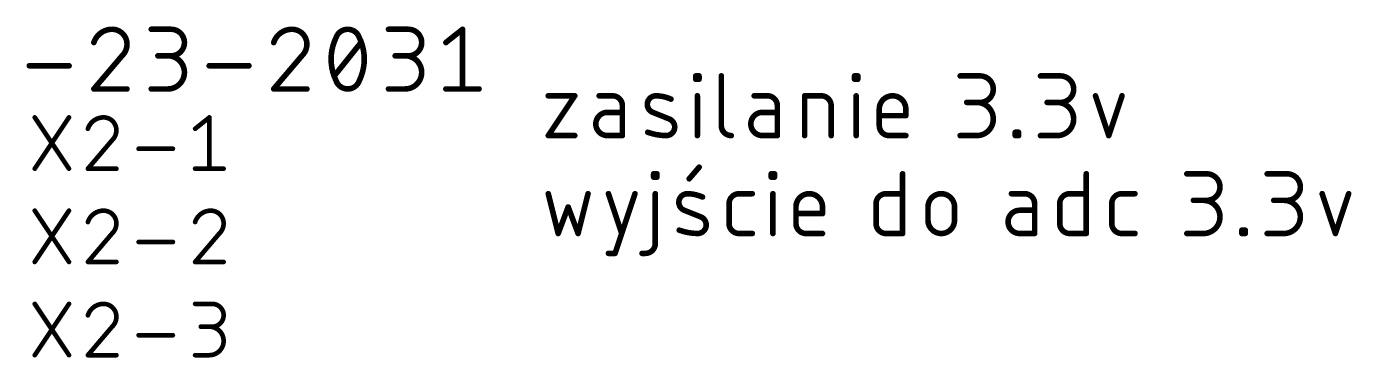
# Model space of a CAD drawing. Extents: x 5 to 171, y -44 to 47.
# Drawn here: x 134.46 to 170.54, y 0.51 to 9.53 of the extents above; entities that cross this region are included whole.
import ezdxf

# ---------------------------------------------------------------- set-up
doc = ezdxf.new("R2010")
doc.units = 0
for name, color, linetype in [('95', 251, 'CONTINUOUS'), ('96', 251, 'CONTINUOUS'), ('97', 251, 'CONTINUOUS')]:
    doc.layers.add(name, color=color, linetype=linetype)

msp = doc.modelspace()

# ---------------------------------------------------------------- linework, layer by layer
at = {"layer": '95', "const_width": 0.127}
for points in [[(134.6835, 5.6515), (135.6148, 7.0485)], [(134.6835, 7.0485), (135.6148, 5.6515)], [(139.0502, 6.7381), (139.4382, 7.0485)], [(139.4382, 7.0485), (139.4382, 5.6515)], [(136.7897, 6.4276), (136.13, 5.6515)], [(137.5125, 6.1948), (138.4438, 6.1948)], [(136.13, 5.6515), (136.9061, 5.6515)], [(139.0502, 5.6515), (139.8263, 5.6515)], [(134.6835, 3.1115), (135.6148, 4.5085)], [(134.6835, 4.5085), (135.6148, 3.1115)], [(136.7897, 3.8876), (136.13, 3.1115)], [(137.5125, 3.6548), (138.4438, 3.6548)], [(139.7099, 3.8876), (139.0502, 3.1115)], [(136.13, 3.1115), (136.9061, 3.1115)], [(139.0502, 3.1115), (139.8263, 3.1115)], [(134.6835, 0.5715), (135.6148, 1.9685)], [(134.6835, 1.9685), (135.6148, 0.5715)], [(139.0502, 1.9685), (139.5159, 1.9685)], [(136.7897, 1.3476), (136.13, 0.5715)], [(137.5125, 1.1148), (138.4438, 1.1148)], [(139.5159, 1.3476), (139.2054, 1.3476)], [(136.13, 0.5715), (136.9061, 0.5715)], [(139.0502, 0.5715), (139.4382, 0.5715)]]:
    msp.add_lwpolyline(points, dxfattribs=at)
at = {"layer": '95'}
for points, const_width in [([(134.7099, 7.0661, 1), (134.6571, 7.0309)], 0.0635), ([(135.6412, 7.0309, 1), (135.5884, 7.0661)], 0.0635), ([(136.5568, 7.0485, 0.3252), (136.13, 6.7381)], 0.127), ([(136.5568, 7.0803, 1), (136.5568, 7.0168)], 0.0635), ([(136.9061, 6.6993, 0.4142), (136.5568, 7.0485)], 0.127), ([(136.5568, 7.0168, 1), (136.5568, 7.0802)], 0.0635), ([(139.47, 7.0485, 1), (139.4065, 7.0485)], 0.0635), ([(139.4581, 7.0237, 1), (139.4184, 7.0733)], 0.0635), ([(136.0998, 6.7478, 1), (136.1602, 6.7283)], 0.0635), ([(136.7897, 6.4276, 0.2053), (136.9061, 6.6993)], 0.127), ([(136.9378, 6.6992, 1), (136.8743, 6.6993)], 0.0635), ([(136.8743, 6.6993, 1), (136.9378, 6.6993)], 0.0635), ([(139.0304, 6.7628, 1), (139.07, 6.7133)], 0.0635), ([(136.7678, 6.4506, 1), (136.8116, 6.4046)], 0.0635), ([(136.8138, 6.407, 1), (136.7655, 6.4482)], 0.0635), ([(137.5125, 6.2265, 1), (137.5125, 6.163)], 0.0635), ([(138.4438, 6.163, 1), (138.4438, 6.2265)], 0.0635), ([(134.6571, 5.6691, 1), (134.7099, 5.6339)], 0.0635), ([(135.5884, 5.6339, 1), (135.6412, 5.6691)], 0.0635), ([(136.13, 5.6833, 1), (136.13, 5.6198)], 0.0635), ([(136.1058, 5.6721, 1), (136.1542, 5.6309)], 0.0635), ([(136.9061, 5.6198, 1), (136.9061, 5.6833)], 0.0635), ([(139.0502, 5.6833, 1), (139.0502, 5.6198)], 0.0635), ([(139.4065, 5.6515, 1), (139.47, 5.6515)], 0.0635), ([(139.8263, 5.6198, 1), (139.8263, 5.6833)], 0.0635), ([(134.7099, 4.5261, 1), (134.6571, 4.4909)], 0.0635), ([(135.6412, 4.4909, 1), (135.5884, 4.5261)], 0.0635), ([(136.5568, 4.5085, 0.3252), (136.13, 4.1981)], 0.127), ([(136.9061, 4.1593, 0.4142), (136.5568, 4.5085)], 0.127), ([(136.5568, 4.5403, 1), (136.5568, 4.4768)], 0.0635), ([(136.5568, 4.4768, 1), (136.5568, 4.5402)], 0.0635), ([(139.477, 4.5085, 0.3252), (139.0502, 4.1981)], 0.127), ([(139.8263, 4.1593, 0.4142), (139.477, 4.5085)], 0.127), ([(139.477, 4.5403, 1), (139.477, 4.4768)], 0.0635), ([(139.477, 4.4768, 1), (139.477, 4.5402)], 0.0635), ([(136.0998, 4.2078, 1), (136.1602, 4.1883)], 0.0635), ([(136.7897, 3.8876, 0.2053), (136.9061, 4.1593)], 0.127), ([(136.9378, 4.1592, 1), (136.8743, 4.1593)], 0.0635), ([(136.8743, 4.1593, 1), (136.9378, 4.1593)], 0.0635), ([(139.02, 4.2078, 1), (139.0804, 4.1883)], 0.0635), ([(139.7099, 3.8876, 0.2053), (139.8263, 4.1593)], 0.127), ([(139.858, 4.1592, 1), (139.7945, 4.1593)], 0.0635), ([(139.7945, 4.1593, 1), (139.858, 4.1593)], 0.0635), ([(136.7678, 3.9106, 1), (136.8116, 3.8646)], 0.0635), ([(136.8138, 3.867, 1), (136.7655, 3.9082)], 0.0635), ([(137.5125, 3.6865, 1), (137.5125, 3.623)], 0.0635), ([(138.4438, 3.623, 1), (138.4438, 3.6865)], 0.0635), ([(139.688, 3.9106, 1), (139.7318, 3.8646)], 0.0635), ([(139.7341, 3.867, 1), (139.6857, 3.9082)], 0.0635), ([(134.6571, 3.1291, 1), (134.7099, 3.0939)], 0.0635), ([(135.5884, 3.0939, 1), (135.6412, 3.1291)], 0.0635), ([(136.13, 3.1433, 1), (136.13, 3.0797)], 0.0635), ([(136.1058, 3.1321, 1), (136.1542, 3.0909)], 0.0635), ([(136.9061, 3.0797, 1), (136.9061, 3.1433)], 0.0635), ([(139.0502, 3.1433, 1), (139.0502, 3.0797)], 0.0635), ([(139.026, 3.1321, 1), (139.0744, 3.0909)], 0.0635), ([(139.8263, 3.0797, 1), (139.8263, 3.1433)], 0.0635), ([(134.7099, 1.9861, 1), (134.6571, 1.9509)], 0.0635), ([(135.6412, 1.9509, 1), (135.5884, 1.9861)], 0.0635), ([(136.5568, 1.9685, 0.3252), (136.13, 1.6581)], 0.127), ([(136.5568, 2.0003, 1), (136.5568, 1.9368)], 0.0635), ([(136.9061, 1.6193, 0.4142), (136.5568, 1.9685)], 0.127), ([(136.5568, 1.9368, 1), (136.5568, 2.0002)], 0.0635), ([(139.0502, 2.0003, 1), (139.0502, 1.9368)], 0.0635), ([(139.5159, 2.0003, 1), (139.5159, 1.9368)], 0.0635), ([(139.5159, 1.3476, 1), (139.5159, 1.9685)], 0.127), ([(139.5159, 1.9368, 1), (139.5159, 2.0003)], 0.0635), ([(136.0998, 1.6678, 1), (136.1602, 1.6483)], 0.0635), ([(136.7897, 1.3476, 0.2053), (136.9061, 1.6193)], 0.127), ([(136.9378, 1.6192, 1), (136.8743, 1.6193)], 0.0635), ([(136.8743, 1.6193, 1), (136.9378, 1.6193)], 0.0635), ([(136.7678, 1.3706, 1), (136.8116, 1.3246)], 0.0635), ([(136.8138, 1.327, 1), (136.7655, 1.3682)], 0.0635), ([(137.5125, 1.1465, 1), (137.5125, 1.083)], 0.0635), ([(138.4438, 1.083, 1), (138.4438, 1.1465)], 0.0635), ([(139.2054, 1.3794, 1), (139.2054, 1.3159)], 0.0635), ([(139.4382, 0.5715, 1), (139.4382, 1.3476)], 0.127), ([(139.4382, 1.3794, 1), (139.4382, 1.3159)], 0.0635), ([(139.5159, 1.3794, 1), (139.5159, 1.3159)], 0.0635), ([(139.5159, 1.3159, 1), (139.5159, 1.3794)], 0.0635), ([(134.6571, 0.5891, 1), (134.7099, 0.5539)], 0.0635), ([(135.5884, 0.5539, 1), (135.6412, 0.5891)], 0.0635), ([(136.13, 0.6033, 1), (136.13, 0.5397)], 0.0635), ([(136.1058, 0.5921, 1), (136.1542, 0.5509)], 0.0635), ([(136.9061, 0.5397, 1), (136.9061, 0.6033)], 0.0635), ([(139.0502, 0.6033, 1), (139.0502, 0.5397)], 0.0635), ([(139.4382, 0.6033, 1), (139.4382, 0.5397)], 0.0635), ([(139.4382, 0.5397, 1), (139.4382, 0.6033)], 0.0635)]:
    msp.add_lwpolyline(points, format="xyb", dxfattribs=dict(at, const_width=const_width))
at = {"layer": '96'}
for points, const_width in [([(136.7887, 9.4488, 0.3252), (136.292, 9.0876)], 0.1524), ([(137.1951, 9.0424, 0.4142), (136.7887, 9.4488)], 0.1524), ([(136.7887, 9.4869, 1), (136.7887, 9.4107)], 0.0762), ([(136.7887, 9.4107, 1), (136.7887, 9.4869)], 0.0762), ([(137.8551, 9.4869, 1), (137.8551, 9.4107)], 0.0762), ([(138.397, 8.7263, 1), (138.397, 9.4488)], 0.1524), ([(138.397, 9.4869, 1), (138.397, 9.4107)], 0.0762), ([(138.397, 9.4107, 1), (138.397, 9.4869)], 0.0762), ([(141.6865, 9.4488, 0.3252), (141.1898, 9.0876)], 0.1524), ([(142.0929, 9.0424, 0.4142), (141.6865, 9.4488)], 0.1524), ([(141.6865, 9.4869, 1), (141.6865, 9.4107)], 0.0762), ([(141.6865, 9.4107, 1), (141.6865, 9.4869)], 0.0762), ([(143.2044, 9.4488, 0.3205), (142.8884, 9.223)], 0.1524), ([(143.5205, 9.223, 0.3205), (143.2044, 9.4488)], 0.1524), ([(143.2044, 9.4869, 1), (143.2044, 9.4107)], 0.0762), ([(143.2044, 9.4107, 1), (143.2044, 9.4869)], 0.0762), ([(144.316, 9.4869, 1), (144.316, 9.4107)], 0.0762), ([(144.8579, 8.7263, 1), (144.8579, 9.4488)], 0.1524), ([(144.8579, 9.4869, 1), (144.8579, 9.4107)], 0.0762), ([(144.8579, 9.4107, 1), (144.8579, 9.4869)], 0.0762), ([(146.3688, 9.4488, 1), (146.2926, 9.4488)], 0.0762), ([(146.3545, 9.419, 1), (146.3069, 9.4786)], 0.0762), ([(136.2557, 9.0993, 1), (136.3282, 9.0758)], 0.0762), ([(137.0596, 8.7263, 0.2053), (137.1951, 9.0424)], 0.1524), ([(137.2332, 9.0424, 1), (137.157, 9.0424)], 0.0762), ([(137.157, 9.0424, 1), (137.2332, 9.0424)], 0.0762), ([(141.1535, 9.0993, 1), (141.226, 9.0758)], 0.0762), ([(141.9574, 8.7263, 0.2053), (142.0929, 9.0424)], 0.1524), ([(142.131, 9.0424, 1), (142.0548, 9.0424)], 0.0762), ([(142.0548, 9.0424, 1), (142.131, 9.0424)], 0.0762), ([(142.8884, 9.223, 0.1139), (142.7529, 8.636)], 0.1524), ([(142.8523, 9.2354, 1), (142.9244, 9.2107)], 0.0762), ([(142.9226, 9.2063, 1), (142.8541, 9.2397)], 0.0762), ([(143.656, 8.636, 0.1139), (143.5205, 9.223)], 0.1524), ([(143.5548, 9.2397, 1), (143.4863, 9.2063)], 0.0762), ([(143.4845, 9.2107, 1), (143.5566, 9.2354)], 0.0762), ([(143.5954, 9.0638, 1), (143.5359, 9.1114)], 0.0762), ([(145.8553, 9.1173, 1), (145.9029, 9.0578)], 0.0762), ([(137.0333, 8.7539, 1), (137.0859, 8.6987)], 0.0762), ([(137.0887, 8.7016, 1), (137.0306, 8.751)], 0.0762), ([(138.0357, 8.7644, 1), (138.0357, 8.6882)], 0.0762), ([(138.3067, 7.8232, 1), (138.3067, 8.7263)], 0.1524), ([(138.3067, 8.7644, 1), (138.3067, 8.6882)], 0.0762), ([(138.397, 8.7644, 1), (138.397, 8.6882)], 0.0762), ([(138.397, 8.6882, 1), (138.397, 8.7644)], 0.0762), ([(141.9311, 8.7539, 1), (141.9837, 8.6987)], 0.0762), ([(141.9864, 8.7016, 1), (141.9284, 8.751)], 0.0762), ([(142.7529, 8.636, 0.1139), (142.8884, 8.049)], 0.1524), ([(142.791, 8.636, 1), (142.7148, 8.636)], 0.0762), ([(142.7148, 8.636, 1), (142.791, 8.636)], 0.0762), ([(143.5205, 8.049, 0.1139), (143.656, 8.636)], 0.1524), ([(143.6941, 8.636, 1), (143.6179, 8.636)], 0.0762), ([(143.6179, 8.636, 1), (143.6941, 8.636)], 0.0762), ([(144.4966, 8.7644, 1), (144.4966, 8.6882)], 0.0762), ([(144.7676, 7.8232, 1), (144.7676, 8.7263)], 0.1524), ([(144.7676, 8.7644, 1), (144.7676, 8.6882)], 0.0762), ([(144.8579, 8.7644, 1), (144.8579, 8.6882)], 0.0762), ([(144.8579, 8.6882, 1), (144.8579, 8.7644)], 0.0762), ([(134.5343, 8.4935, 1), (134.5343, 8.4173)], 0.0762), ([(135.6181, 8.4173, 1), (135.6181, 8.4935)], 0.0762), ([(139.4321, 8.4935, 1), (139.4321, 8.4173)], 0.0762), ([(140.5159, 8.4173, 1), (140.5159, 8.4935)], 0.0762), ([(142.8134, 8.2082, 1), (142.8729, 8.1606)], 0.0762), ([(142.9244, 8.0613, 1), (142.8523, 8.0366)], 0.0762), ([(142.8884, 8.049, 0.3205), (143.2044, 7.8232)], 0.1524), ([(142.8541, 8.0323, 1), (142.9226, 8.0657)], 0.0762), ([(143.2044, 7.8232, 0.3205), (143.5205, 8.049)], 0.1524), ([(143.4863, 8.0657, 1), (143.5548, 8.0323)], 0.0762), ([(143.5566, 8.0366, 1), (143.4845, 8.0613)], 0.0762), ([(136.292, 7.8613, 1), (136.292, 7.7851)], 0.0762), ([(136.263, 7.8479, 1), (136.321, 7.7985)], 0.0762), ([(137.1951, 7.7851, 1), (137.1951, 7.8613)], 0.0762), ([(137.8551, 7.8613, 1), (137.8551, 7.7851)], 0.0762), ([(138.3067, 7.8613, 1), (138.3067, 7.7851)], 0.0762), ([(138.3067, 7.7851, 1), (138.3067, 7.8613)], 0.0762), ([(141.1607, 7.8479, 1), (141.2188, 7.7985)], 0.0762), ([(141.1898, 7.8613, 1), (141.1898, 7.7851)], 0.0762), ([(142.0929, 7.7851, 1), (142.0929, 7.8613)], 0.0762), ([(143.2044, 7.8613, 1), (143.2044, 7.7851)], 0.0762), ([(143.2044, 7.7851, 1), (143.2044, 7.8613)], 0.0762), ([(144.316, 7.8613, 1), (144.316, 7.7851)], 0.0762), ([(144.7676, 7.8613, 1), (144.7676, 7.7851)], 0.0762), ([(144.7676, 7.7851, 1), (144.7676, 7.8613)], 0.0762), ([(145.8791, 7.8613, 1), (145.8791, 7.7851)], 0.0762), ([(146.2926, 7.8232, 1), (146.3688, 7.8232)], 0.0762), ([(146.7822, 7.7851, 1), (146.7822, 7.8613)], 0.0762)]:
    msp.add_lwpolyline(points, format="xyb", dxfattribs=dict(at, const_width=const_width))
at = {"layer": '96', "const_width": 0.1524}
for points in [[(137.8551, 9.4488), (138.397, 9.4488)], [(144.316, 9.4488), (144.8579, 9.4488)], [(145.8791, 9.0876), (146.3307, 9.4488)], [(146.3307, 9.4488), (146.3307, 7.8232)], [(142.8432, 8.1844), (143.5657, 9.0876)], [(137.0596, 8.7263), (136.292, 7.8232)], [(138.397, 8.7263), (138.0357, 8.7263)], [(141.9574, 8.7263), (141.1898, 7.8232)], [(144.8579, 8.7263), (144.4966, 8.7263)], [(134.5343, 8.4554), (135.6181, 8.4554)], [(139.4321, 8.4554), (140.5159, 8.4554)], [(136.292, 7.8232), (137.1951, 7.8232)], [(137.8551, 7.8232), (138.3067, 7.8232)], [(141.1898, 7.8232), (142.0929, 7.8232)], [(144.316, 7.8232), (144.7676, 7.8232)], [(145.8791, 7.8232), (146.7822, 7.8232)]]:
    msp.add_lwpolyline(points, dxfattribs=at)
at = {"layer": '97', "const_width": 0.1524}
for points in [[(152.6817, 8.0885), (152.6817, 8.1788)], [(152.6817, 8.1788), (152.772, 8.1788)], [(152.772, 8.0885), (152.6817, 8.0885)], [(152.772, 8.1788), (152.772, 8.0885)], [(153.3793, 8.1788), (153.3793, 6.8241)], [(157.0063, 8.0885), (157.0063, 8.1788)], [(157.0063, 8.1788), (157.0966, 8.1788)], [(157.0966, 8.0885), (157.0063, 8.0885)], [(157.0966, 8.1788), (157.0966, 8.0885)], [(159.8825, 8.1788), (160.4243, 8.1788)], [(162.0708, 8.1788), (162.6127, 8.1788)], [(148.6662, 7.6369), (149.3887, 7.6369)], [(149.3887, 7.6369), (148.6662, 6.5532)], [(150.413, 7.6369), (150.0518, 7.6369)], [(152.7268, 6.5532), (152.7268, 7.6369)], [(154.6335, 7.6369), (154.2722, 7.6369)], [(155.6481, 6.5532), (155.6481, 7.6369)], [(155.6481, 7.6369), (156.0997, 7.6369)], [(157.0515, 6.5532), (157.0515, 7.6369)], [(163.5679, 7.6369), (163.9292, 6.5532)], [(163.9292, 6.5532), (164.2904, 7.6369)], [(150.684, 7.1854), (150.2776, 7.1854)], [(150.684, 6.5532), (150.684, 7.366)], [(151.9626, 7.0048), (151.5111, 7.1854)], [(154.9044, 7.1854), (154.498, 7.1854)], [(154.9044, 6.5532), (154.9044, 7.366)], [(156.3706, 7.366), (156.3706, 6.5532)], [(157.6802, 6.8241), (157.6802, 7.2757)], [(158.4027, 7.2757), (158.4027, 7.0951)], [(160.4243, 7.4563), (160.0631, 7.4563)], [(162.6127, 7.4563), (162.2515, 7.4563)], [(158.4027, 7.0951), (157.6802, 7.0951)], [(148.6662, 6.5532), (149.3887, 6.5532)], [(150.2776, 6.5532), (150.684, 6.5532)], [(154.498, 6.5532), (154.9044, 6.5532)], [(158.4027, 6.5532), (157.9511, 6.5532)], [(159.8825, 6.5532), (160.334, 6.5532)], [(161.383, 6.5532), (161.383, 6.6435)], [(161.383, 6.6435), (161.4734, 6.6435)], [(161.4734, 6.5532), (161.383, 6.5532)], [(161.4734, 6.6435), (161.4734, 6.5532)], [(162.0708, 6.5532), (162.5224, 6.5532)], [(151.5354, 5.4215), (151.5354, 5.5118)], [(151.5354, 5.5118), (151.6257, 5.5118)], [(151.6257, 5.4215), (151.5354, 5.4215)], [(151.6257, 5.5118), (151.6257, 5.4215)], [(152.5045, 5.3763), (152.7755, 5.6924)], [(154.738, 5.4215), (154.738, 5.5118)], [(154.738, 5.5118), (154.8284, 5.5118)], [(154.8284, 5.4215), (154.738, 5.4215)], [(154.8284, 5.5118), (154.8284, 5.4215)], [(158.3155, 5.5118), (158.3155, 3.8862)], [(163.3175, 5.5118), (163.3175, 3.8862)], [(166.0551, 5.5118), (166.5969, 5.5118)], [(168.2434, 5.5118), (168.7853, 5.5118)], [(148.6662, 4.9699), (148.9371, 3.8862)], [(149.479, 3.8862), (149.7499, 4.9699)], [(150.3057, 4.9699), (150.667, 3.8862)], [(150.4864, 3.3443), (151.0282, 4.9699)], [(151.5805, 4.9699), (151.5805, 3.6153)], [(153.5901, 4.1571), (153.5901, 4.699)], [(153.861, 4.9699), (154.2222, 4.9699)], [(154.7832, 3.8862), (154.7832, 4.9699)], [(157.593, 4.1571), (157.593, 4.699)], [(157.8639, 4.9699), (158.3155, 4.9699)], [(161.6397, 4.9699), (161.2785, 4.9699)], [(161.9106, 3.8862), (161.9106, 4.699)], [(162.595, 4.1571), (162.595, 4.699)], [(162.8659, 4.9699), (163.3175, 4.9699)], [(164.0109, 4.1571), (164.0109, 4.699)], [(164.2818, 4.9699), (164.643, 4.9699)], [(166.5969, 4.7893), (166.2357, 4.7893)], [(168.7853, 4.7893), (168.424, 4.7893)], [(169.7405, 4.9699), (170.1018, 3.8862)], [(170.1018, 3.8862), (170.463, 4.9699)], [(148.9371, 3.8862), (149.2081, 4.6087)], [(149.2081, 4.6087), (149.479, 3.8862)], [(152.8206, 4.3378), (152.3691, 4.5184)], [(155.4119, 4.1571), (155.4119, 4.6087)], [(156.1344, 4.4281), (155.4119, 4.4281)], [(156.1344, 4.6087), (156.1344, 4.4281)], [(159.0071, 4.2474), (159.0071, 4.6087)], [(159.7296, 4.6087), (159.7296, 4.2474)], [(161.9106, 4.5184), (161.5042, 4.5184)], [(167.5556, 3.8862), (167.5556, 3.9765)], [(167.5556, 3.9765), (167.6459, 3.9765)], [(167.6459, 3.9765), (167.6459, 3.8862)], [(154.2222, 3.8862), (153.861, 3.8862)], [(156.1344, 3.8862), (155.6829, 3.8862)], [(158.3155, 3.8862), (157.8639, 3.8862)], [(161.5042, 3.8862), (161.9106, 3.8862)], [(163.3175, 3.8862), (162.8659, 3.8862)], [(164.643, 3.8862), (164.2818, 3.8862)], [(166.0551, 3.8862), (166.5066, 3.8862)], [(167.6459, 3.8862), (167.5556, 3.8862)], [(168.2434, 3.8862), (168.695, 3.8862)], [(150.3057, 3.3443), (150.4864, 3.3443)], [(151.3096, 3.3443), (151.2193, 3.3443)]]:
    msp.add_lwpolyline(points, dxfattribs=at)
at = {"layer": '97'}
for points, const_width in [([(152.7198, 8.1788, 1), (152.6436, 8.1788)], 0.0762), ([(152.6817, 8.2169, 1), (152.6817, 8.1407)], 0.0762), ([(152.6817, 8.1266, 1), (152.6817, 8.0504)], 0.0762), ([(152.6436, 8.0885, 1), (152.7198, 8.0885)], 0.0762), ([(152.8101, 8.1788, 1), (152.7339, 8.1788)], 0.0762), ([(152.7339, 8.0885, 1), (152.8101, 8.0885)], 0.0762), ([(152.772, 8.1407, 1), (152.772, 8.2169)], 0.0762), ([(152.772, 8.0504, 1), (152.772, 8.1266)], 0.0762), ([(153.4174, 8.1788, 1), (153.3412, 8.1788)], 0.0762), ([(157.0444, 8.1788, 1), (156.9682, 8.1788)], 0.0762), ([(157.0063, 8.2169, 1), (157.0063, 8.1407)], 0.0762), ([(157.0063, 8.1266, 1), (157.0063, 8.0504)], 0.0762), ([(156.9682, 8.0885, 1), (157.0444, 8.0885)], 0.0762), ([(157.1347, 8.1788, 1), (157.0585, 8.1788)], 0.0762), ([(157.0585, 8.0885, 1), (157.1347, 8.0885)], 0.0762), ([(157.0966, 8.1407, 1), (157.0966, 8.2169)], 0.0762), ([(157.0966, 8.0504, 1), (157.0966, 8.1266)], 0.0762), ([(159.8825, 8.2169, 1), (159.8825, 8.1407)], 0.0762), ([(160.4243, 7.4563, 1), (160.4243, 8.1788)], 0.1524), ([(160.4243, 8.2169, 1), (160.4243, 8.1407)], 0.0762), ([(160.4243, 8.1407, 1), (160.4243, 8.2169)], 0.0762), ([(162.0708, 8.2169, 1), (162.0708, 8.1407)], 0.0762), ([(162.6127, 7.4563, 1), (162.6127, 8.1788)], 0.1524), ([(162.6127, 8.2169, 1), (162.6127, 8.1407)], 0.0762), ([(162.6127, 8.1407, 1), (162.6127, 8.2169)], 0.0762), ([(148.6662, 7.675, 1), (148.6662, 7.5988)], 0.0762), ([(149.4204, 7.6158, 1), (149.357, 7.6581)], 0.0762), ([(149.3887, 7.5988, 1), (149.3887, 7.675)], 0.0762), ([(150.0518, 7.675, 1), (150.0518, 7.5988)], 0.0762), ([(150.684, 7.366, 0.4142), (150.413, 7.6369)], 0.1524), ([(150.413, 7.675, 1), (150.413, 7.5988)], 0.0762), ([(150.413, 7.5988, 1), (150.413, 7.675)], 0.0762), ([(151.6014, 7.6369, 0.8318), (151.5111, 7.1854)], 0.1524), ([(151.6019, 7.675, 1), (151.6008, 7.5988)], 0.0762), ([(152.0078, 7.5466, 0.1025), (151.6014, 7.6369)], 0.1524), ([(151.6008, 7.5988, 1), (151.6019, 7.675)], 0.0762), ([(151.9921, 7.5119, 1), (152.0234, 7.5814)], 0.0762), ([(152.7649, 7.6369, 1), (152.6887, 7.6369)], 0.0762), ([(154.2722, 7.675, 1), (154.2722, 7.5988)], 0.0762), ([(154.9044, 7.366, 0.4142), (154.6335, 7.6369)], 0.1524), ([(154.6335, 7.675, 1), (154.6335, 7.5988)], 0.0762), ([(154.6335, 7.5988, 1), (154.6335, 7.675)], 0.0762), ([(155.6862, 7.6369, 1), (155.61, 7.6369)], 0.0762), ([(155.6481, 7.675, 1), (155.6481, 7.5988)], 0.0762), ([(156.3706, 7.366, 0.4142), (156.0997, 7.6369)], 0.1524), ([(156.0997, 7.675, 1), (156.0997, 7.5988)], 0.0762), ([(156.0997, 7.5988, 1), (156.0997, 7.675)], 0.0762), ([(157.0896, 7.6369, 1), (157.0134, 7.6369)], 0.0762), ([(158.4027, 7.2757, 1), (157.6802, 7.2757)], 0.1524), ([(163.6041, 7.649, 1), (163.5318, 7.6249)], 0.0762), ([(164.3266, 7.6249, 1), (164.2543, 7.649)], 0.0762), ([(150.2776, 7.1854, 1), (150.2776, 6.5532)], 0.1524), ([(150.2776, 7.2235, 1), (150.2776, 7.1473)], 0.0762), ([(150.2776, 7.1473, 1), (150.2776, 7.2235)], 0.0762), ([(150.7221, 7.366, 1), (150.6459, 7.366)], 0.0762), ([(150.6459, 7.366, 1), (150.7221, 7.366)], 0.0762), ([(150.684, 7.1473, 1), (150.684, 7.2235)], 0.0762), ([(151.5252, 7.2207, 1), (151.4969, 7.15)], 0.0762), ([(151.4969, 7.15, 1), (151.5252, 7.2208)], 0.0762), ([(154.498, 7.1854, 1), (154.498, 6.5532)], 0.1524), ([(154.498, 7.2235, 1), (154.498, 7.1473)], 0.0762), ([(154.498, 7.1473, 1), (154.498, 7.2235)], 0.0762), ([(154.9425, 7.366, 1), (154.8663, 7.366)], 0.0762), ([(154.8663, 7.366, 1), (154.9425, 7.366)], 0.0762), ([(154.9044, 7.1473, 1), (154.9044, 7.2235)], 0.0762), ([(156.4087, 7.366, 1), (156.3325, 7.366)], 0.0762), ([(156.3325, 7.366, 1), (156.4087, 7.366)], 0.0762), ([(157.7183, 7.2757, 1), (157.6421, 7.2757)], 0.0762), ([(157.6421, 7.2757, 1), (157.7183, 7.2757)], 0.0762), ([(158.4408, 7.2757, 1), (158.3646, 7.2757)], 0.0762), ([(158.3646, 7.2757, 1), (158.4408, 7.2757)], 0.0762), ([(160.0631, 7.4944, 1), (160.0631, 7.4182)], 0.0762), ([(160.334, 6.5532, 1), (160.334, 7.4563)], 0.1524), ([(160.334, 7.4944, 1), (160.334, 7.4182)], 0.0762), ([(160.4243, 7.4944, 1), (160.4243, 7.4182)], 0.0762), ([(160.4243, 7.4182, 1), (160.4243, 7.4944)], 0.0762), ([(162.2515, 7.4944, 1), (162.2515, 7.4182)], 0.0762), ([(162.5224, 6.5532, 1), (162.5224, 7.4563)], 0.1524), ([(162.5224, 7.4944, 1), (162.5224, 7.4182)], 0.0762), ([(162.6127, 7.4944, 1), (162.6127, 7.4182)], 0.0762), ([(162.6127, 7.4182, 1), (162.6127, 7.4944)], 0.0762), ([(151.8723, 6.5532, 0.8318), (151.9626, 7.0048)], 0.1524), ([(151.9768, 7.0401, 1), (151.9485, 6.9694)], 0.0762), ([(151.9485, 6.9694, 1), (151.9768, 7.0401)], 0.0762), ([(153.3793, 6.8241, 0.4142), (153.6502, 6.5532)], 0.1524), ([(153.4174, 6.8241, 1), (153.3412, 6.8241)], 0.0762), ([(153.3412, 6.8241, 1), (153.4174, 6.8241)], 0.0762), ([(157.6802, 7.1332, 1), (157.6802, 7.057)], 0.0762), ([(157.6802, 6.8241, 0.4142), (157.9511, 6.5532)], 0.1524), ([(157.7183, 6.8241, 1), (157.6421, 6.8241)], 0.0762), ([(157.6421, 6.8241, 1), (157.7183, 6.8241)], 0.0762), ([(158.3646, 7.0951, 1), (158.4408, 7.0951)], 0.0762), ([(158.4027, 7.057, 1), (158.4027, 7.1332)], 0.0762), ([(148.6662, 6.5913, 1), (148.6662, 6.5151)], 0.0762), ([(148.6345, 6.5743, 1), (148.6979, 6.5321)], 0.0762), ([(149.3887, 6.5151, 1), (149.3887, 6.5913)], 0.0762), ([(150.2776, 6.5913, 1), (150.2776, 6.5151)], 0.0762), ([(150.2776, 6.5151, 1), (150.2776, 6.5913)], 0.0762), ([(150.6459, 6.5532, 1), (150.7221, 6.5532)], 0.0762), ([(150.684, 6.5151, 1), (150.684, 6.5913)], 0.0762), ([(151.3885, 6.6794, 1), (151.3627, 6.6077)], 0.0762), ([(151.3756, 6.6435, 0.083), (151.8723, 6.5532)], 0.1524), ([(151.8729, 6.5913, 1), (151.8718, 6.5151)], 0.0762), ([(151.8718, 6.5151, 1), (151.8729, 6.5913)], 0.0762), ([(152.6887, 6.5532, 1), (152.7649, 6.5532)], 0.0762), ([(153.6502, 6.5151, 1), (153.6502, 6.5913)], 0.0762), ([(154.498, 6.5913, 1), (154.498, 6.5151)], 0.0762), ([(154.498, 6.5151, 1), (154.498, 6.5913)], 0.0762), ([(154.8663, 6.5532, 1), (154.9425, 6.5532)], 0.0762), ([(154.9044, 6.5151, 1), (154.9044, 6.5913)], 0.0762), ([(155.61, 6.5532, 1), (155.6862, 6.5532)], 0.0762), ([(156.3325, 6.5532, 1), (156.4087, 6.5532)], 0.0762), ([(157.0134, 6.5532, 1), (157.0896, 6.5532)], 0.0762), ([(157.9511, 6.5913, 1), (157.9511, 6.5151)], 0.0762), ([(157.9511, 6.5151, 1), (157.9511, 6.5913)], 0.0762), ([(158.4027, 6.5151, 1), (158.4027, 6.5913)], 0.0762), ([(159.8825, 6.5913, 1), (159.8825, 6.5151)], 0.0762), ([(160.334, 6.5913, 1), (160.334, 6.5151)], 0.0762), ([(160.334, 6.5151, 1), (160.334, 6.5913)], 0.0762), ([(161.4211, 6.6435, 1), (161.3449, 6.6435)], 0.0762), ([(161.383, 6.6816, 1), (161.383, 6.6054)], 0.0762), ([(161.383, 6.5913, 1), (161.383, 6.5151)], 0.0762), ([(161.3449, 6.5532, 1), (161.4211, 6.5532)], 0.0762), ([(161.5115, 6.6435, 1), (161.4353, 6.6435)], 0.0762), ([(161.4353, 6.5532, 1), (161.5115, 6.5532)], 0.0762), ([(161.4734, 6.6054, 1), (161.4734, 6.6816)], 0.0762), ([(161.4734, 6.5151, 1), (161.4734, 6.5913)], 0.0762), ([(162.0708, 6.5913, 1), (162.0708, 6.5151)], 0.0762), ([(162.5224, 6.5913, 1), (162.5224, 6.5151)], 0.0762), ([(162.5224, 6.5151, 1), (162.5224, 6.5913)], 0.0762), ([(163.893, 6.5652, 1), (163.9653, 6.5412)], 0.0762), ([(163.893, 6.5412, 1), (163.9653, 6.5652)], 0.0762), ([(151.5735, 5.5118, 1), (151.4973, 5.5118)], 0.0762), ([(151.5354, 5.5499, 1), (151.5354, 5.4737)], 0.0762), ([(151.5354, 5.4596, 1), (151.5354, 5.3834)], 0.0762), ([(151.4973, 5.4215, 1), (151.5735, 5.4215)], 0.0762), ([(151.6638, 5.5118, 1), (151.5876, 5.5118)], 0.0762), ([(151.5876, 5.4215, 1), (151.6638, 5.4215)], 0.0762), ([(151.6257, 5.4737, 1), (151.6257, 5.5499)], 0.0762), ([(151.6257, 5.3834, 1), (151.6257, 5.4596)], 0.0762), ([(152.4756, 5.4011, 1), (152.5334, 5.3515)], 0.0762), ([(152.8044, 5.6676, 1), (152.7465, 5.7172)], 0.0762), ([(154.7761, 5.5118, 1), (154.6999, 5.5118)], 0.0762), ([(154.738, 5.5499, 1), (154.738, 5.4737)], 0.0762), ([(154.738, 5.4596, 1), (154.738, 5.3834)], 0.0762), ([(154.6999, 5.4215, 1), (154.7761, 5.4215)], 0.0762), ([(154.8665, 5.5118, 1), (154.7903, 5.5118)], 0.0762), ([(154.7903, 5.4215, 1), (154.8665, 5.4215)], 0.0762), ([(154.8284, 5.4737, 1), (154.8284, 5.5499)], 0.0762), ([(154.8284, 5.3834, 1), (154.8284, 5.4596)], 0.0762), ([(158.3536, 5.5118, 1), (158.2774, 5.5118)], 0.0762), ([(163.3555, 5.5118, 1), (163.2794, 5.5118)], 0.0762), ([(166.0551, 5.5499, 1), (166.0551, 5.4737)], 0.0762), ([(166.5969, 4.7893, 1), (166.5969, 5.5118)], 0.1524), ([(166.5969, 5.5499, 1), (166.5969, 5.4737)], 0.0762), ([(166.5969, 5.4737, 1), (166.5969, 5.5499)], 0.0762), ([(168.2434, 5.5499, 1), (168.2434, 5.4737)], 0.0762), ([(168.7853, 4.7893, 1), (168.7853, 5.5118)], 0.1524), ([(168.7853, 5.5499, 1), (168.7853, 5.4737)], 0.0762), ([(168.7853, 5.4737, 1), (168.7853, 5.5499)], 0.0762), ([(148.7032, 4.9792, 1), (148.6292, 4.9607)], 0.0762), ([(149.7869, 4.9607, 1), (149.713, 4.9792)], 0.0762), ([(150.3419, 4.982, 1), (150.2696, 4.9579)], 0.0762), ([(151.0644, 4.9579, 1), (150.9921, 4.982)], 0.0762), ([(151.6186, 4.9699, 1), (151.5424, 4.9699)], 0.0762), ([(152.4594, 4.9699, 0.8318), (152.3691, 4.5184)], 0.1524), ([(152.4599, 5.008, 1), (152.4588, 4.9318)], 0.0762), ([(152.8658, 4.8796, 0.1025), (152.4594, 4.9699)], 0.1524), ([(152.4588, 4.9318, 1), (152.4599, 5.008)], 0.0762), ([(152.8501, 4.8449, 1), (152.8814, 4.9144)], 0.0762), ([(153.861, 4.9699, 0.4142), (153.5901, 4.699)], 0.1524), ([(153.6282, 4.699, 1), (153.552, 4.699)], 0.0762), ([(153.552, 4.699, 1), (153.6282, 4.699)], 0.0762), ([(153.861, 5.008, 1), (153.861, 4.9318)], 0.0762), ([(153.861, 4.9318, 1), (153.861, 5.008)], 0.0762), ([(154.2222, 4.9318, 1), (154.2222, 5.008)], 0.0762), ([(154.8213, 4.9699, 1), (154.7451, 4.9699)], 0.0762), ([(156.1344, 4.6087, 1), (155.4119, 4.6087)], 0.1524), ([(157.8639, 4.9699, 0.4142), (157.593, 4.699)], 0.1524), ([(157.6311, 4.699, 1), (157.5549, 4.699)], 0.0762), ([(157.5549, 4.699, 1), (157.6311, 4.699)], 0.0762), ([(157.8639, 5.008, 1), (157.8639, 4.9318)], 0.0762), ([(157.8639, 4.9318, 1), (157.8639, 5.008)], 0.0762), ([(158.3155, 4.9318, 1), (158.3155, 5.008)], 0.0762), ([(159.7296, 4.6087, 1), (159.0071, 4.6087)], 0.1524), ([(161.2785, 5.008, 1), (161.2785, 4.9318)], 0.0762), ([(161.9106, 4.699, 0.4142), (161.6397, 4.9699)], 0.1524), ([(161.6397, 5.008, 1), (161.6397, 4.9318)], 0.0762), ([(161.6397, 4.9318, 1), (161.6397, 5.008)], 0.0762), ([(161.9487, 4.699, 1), (161.8725, 4.699)], 0.0762), ([(161.8725, 4.699, 1), (161.9487, 4.699)], 0.0762), ([(162.8659, 4.9699, 0.4142), (162.595, 4.699)], 0.1524), ([(162.6331, 4.699, 1), (162.5569, 4.699)], 0.0762), ([(162.5569, 4.699, 1), (162.6331, 4.699)], 0.0762), ([(162.8659, 5.008, 1), (162.8659, 4.9318)], 0.0762), ([(162.8659, 4.9318, 1), (162.8659, 5.008)], 0.0762), ([(163.3175, 4.9318, 1), (163.3175, 5.008)], 0.0762), ([(164.2818, 4.9699, 0.4142), (164.0109, 4.699)], 0.1524), ([(164.049, 4.699, 1), (163.9728, 4.699)], 0.0762), ([(163.9728, 4.699, 1), (164.049, 4.699)], 0.0762), ([(164.2818, 5.008, 1), (164.2818, 4.9318)], 0.0762), ([(164.2818, 4.9318, 1), (164.2818, 5.008)], 0.0762), ([(164.643, 4.9318, 1), (164.643, 5.008)], 0.0762), ([(166.2357, 4.8274, 1), (166.2357, 4.7512)], 0.0762), ([(166.5066, 3.8862, 1), (166.5066, 4.7893)], 0.1524), ([(166.5066, 4.8274, 1), (166.5066, 4.7512)], 0.0762), ([(166.5969, 4.8274, 1), (166.5969, 4.7512)], 0.0762), ([(166.5969, 4.7512, 1), (166.5969, 4.8274)], 0.0762), ([(168.424, 4.8274, 1), (168.424, 4.7512)], 0.0762), ([(168.695, 3.8862, 1), (168.695, 4.7893)], 0.1524), ([(168.695, 4.8274, 1), (168.695, 4.7512)], 0.0762), ([(168.7853, 4.8274, 1), (168.7853, 4.7512)], 0.0762), ([(168.7853, 4.7512, 1), (168.7853, 4.8274)], 0.0762), ([(169.7767, 4.982, 1), (169.7044, 4.9579)], 0.0762), ([(170.4992, 4.9579, 1), (170.4269, 4.982)], 0.0762), ([(149.2437, 4.6221, 1), (149.1724, 4.5953)], 0.0762), ([(149.2437, 4.5953, 1), (149.1724, 4.6221)], 0.0762), ([(152.3832, 4.5537, 1), (152.3549, 4.483)], 0.0762), ([(152.3549, 4.483, 1), (152.3832, 4.5538)], 0.0762), ([(152.7303, 3.8862, 0.8318), (152.8206, 4.3378)], 0.1524), ([(152.8348, 4.3731, 1), (152.8065, 4.3024)], 0.0762), ([(152.8065, 4.3024, 1), (152.8348, 4.3731)], 0.0762), ([(155.45, 4.6087, 1), (155.3738, 4.6087)], 0.0762), ([(155.3738, 4.6087, 1), (155.45, 4.6087)], 0.0762), ([(155.4119, 4.4662, 1), (155.4119, 4.39)], 0.0762), ([(156.1725, 4.6087, 1), (156.0963, 4.6087)], 0.0762), ([(156.0963, 4.6087, 1), (156.1725, 4.6087)], 0.0762), ([(156.0963, 4.4281, 1), (156.1725, 4.4281)], 0.0762), ([(156.1344, 4.39, 1), (156.1344, 4.4662)], 0.0762), ([(159.0452, 4.6087, 1), (158.969, 4.6087)], 0.0762), ([(158.969, 4.6087, 1), (159.0452, 4.6087)], 0.0762), ([(159.7677, 4.6087, 1), (159.6915, 4.6087)], 0.0762), ([(159.6915, 4.6087, 1), (159.7677, 4.6087)], 0.0762), ([(161.5042, 4.5184, 1), (161.5042, 3.8862)], 0.1524), ([(161.5042, 4.5565, 1), (161.5042, 4.4803)], 0.0762), ([(161.5042, 4.4803, 1), (161.5042, 4.5565)], 0.0762), ([(161.9106, 4.4803, 1), (161.9106, 4.5565)], 0.0762), ([(152.2465, 4.0124, 1), (152.2207, 3.9407)], 0.0762), ([(152.2336, 3.9765, 0.083), (152.7303, 3.8862)], 0.1524), ([(153.5901, 4.1571, 0.4142), (153.861, 3.8862)], 0.1524), ([(153.6282, 4.1571, 1), (153.552, 4.1571)], 0.0762), ([(153.552, 4.1571, 1), (153.6282, 4.1571)], 0.0762), ([(155.4119, 4.1571, 0.4142), (155.6829, 3.8862)], 0.1524), ([(155.45, 4.1571, 1), (155.3738, 4.1571)], 0.0762), ([(155.3738, 4.1571, 1), (155.45, 4.1571)], 0.0762), ([(157.593, 4.1571, 0.4142), (157.8639, 3.8862)], 0.1524), ([(157.6311, 4.1571, 1), (157.5549, 4.1571)], 0.0762), ([(157.5549, 4.1571, 1), (157.6311, 4.1571)], 0.0762), ([(159.0071, 4.2474, 1), (159.7296, 4.2474)], 0.1524), ([(159.0452, 4.2474, 1), (158.969, 4.2474)], 0.0762), ([(158.969, 4.2474, 1), (159.0452, 4.2474)], 0.0762), ([(159.7677, 4.2474, 1), (159.6915, 4.2474)], 0.0762), ([(159.6915, 4.2474, 1), (159.7677, 4.2474)], 0.0762), ([(162.595, 4.1571, 0.4142), (162.8659, 3.8862)], 0.1524), ([(162.6331, 4.1571, 1), (162.5569, 4.1571)], 0.0762), ([(162.5569, 4.1571, 1), (162.6331, 4.1571)], 0.0762), ([(164.0109, 4.1571, 0.4142), (164.2818, 3.8862)], 0.1524), ([(164.049, 4.1571, 1), (163.9728, 4.1571)], 0.0762), ([(163.9728, 4.1571, 1), (164.049, 4.1571)], 0.0762), ([(167.5937, 3.9765, 1), (167.5175, 3.9765)], 0.0762), ([(167.5556, 4.0146, 1), (167.5556, 3.9384)], 0.0762), ([(167.684, 3.9765, 1), (167.6079, 3.9765)], 0.0762), ([(167.6459, 3.9384, 1), (167.6459, 4.0146)], 0.0762), ([(148.9015, 3.8996, 1), (148.9728, 3.8728)], 0.0762), ([(148.9002, 3.877, 1), (148.9741, 3.8954)], 0.0762), ([(149.442, 3.8954, 1), (149.516, 3.877)], 0.0762), ([(149.4433, 3.8728, 1), (149.5147, 3.8996)], 0.0762), ([(150.6308, 3.8742, 1), (150.7031, 3.8982)], 0.0762), ([(151.3096, 3.3443, 0.4142), (151.5805, 3.6153)], 0.1524), ([(151.6186, 3.6153, 1), (151.5424, 3.6153)], 0.0762), ([(151.5424, 3.6153, 1), (151.6186, 3.6153)], 0.0762), ([(152.7308, 3.9243, 1), (152.7297, 3.8481)], 0.0762), ([(152.7297, 3.8481, 1), (152.7308, 3.9243)], 0.0762), ([(153.861, 3.9243, 1), (153.861, 3.8481)], 0.0762), ([(153.861, 3.8481, 1), (153.861, 3.9243)], 0.0762), ([(154.2222, 3.8481, 1), (154.2222, 3.9243)], 0.0762), ([(154.7451, 3.8862, 1), (154.8213, 3.8862)], 0.0762), ([(155.6829, 3.9243, 1), (155.6829, 3.8481)], 0.0762), ([(155.6829, 3.8481, 1), (155.6829, 3.9243)], 0.0762), ([(156.1344, 3.8481, 1), (156.1344, 3.9243)], 0.0762), ([(157.8639, 3.9243, 1), (157.8639, 3.8481)], 0.0762), ([(157.8639, 3.8481, 1), (157.8639, 3.9243)], 0.0762), ([(158.2774, 3.8862, 1), (158.3536, 3.8862)], 0.0762), ([(158.3155, 3.8481, 1), (158.3155, 3.9243)], 0.0762), ([(161.5042, 3.9243, 1), (161.5042, 3.8481)], 0.0762), ([(161.5042, 3.8481, 1), (161.5042, 3.9243)], 0.0762), ([(161.8725, 3.8862, 1), (161.9487, 3.8862)], 0.0762), ([(161.9106, 3.8481, 1), (161.9106, 3.9243)], 0.0762), ([(162.8659, 3.9243, 1), (162.8659, 3.8481)], 0.0762), ([(162.8659, 3.8481, 1), (162.8659, 3.9243)], 0.0762), ([(163.2794, 3.8862, 1), (163.3555, 3.8862)], 0.0762), ([(163.3175, 3.8481, 1), (163.3175, 3.9243)], 0.0762), ([(164.2818, 3.9243, 1), (164.2818, 3.8481)], 0.0762), ([(164.2818, 3.8481, 1), (164.2818, 3.9243)], 0.0762), ([(164.643, 3.8481, 1), (164.643, 3.9243)], 0.0762), ([(166.0551, 3.9243, 1), (166.0551, 3.8481)], 0.0762), ([(166.5066, 3.9243, 1), (166.5066, 3.8481)], 0.0762), ([(166.5066, 3.8481, 1), (166.5066, 3.9243)], 0.0762), ([(167.5556, 3.9243, 1), (167.5556, 3.8481)], 0.0762), ([(167.5175, 3.8862, 1), (167.5937, 3.8862)], 0.0762), ([(167.6079, 3.8862, 1), (167.684, 3.8862)], 0.0762), ([(167.6459, 3.8481, 1), (167.6459, 3.9243)], 0.0762), ([(168.2434, 3.9243, 1), (168.2434, 3.8481)], 0.0762), ([(168.695, 3.9243, 1), (168.695, 3.8481)], 0.0762), ([(168.695, 3.8481, 1), (168.695, 3.9243)], 0.0762), ([(170.0656, 3.8982, 1), (170.1379, 3.8742)], 0.0762), ([(170.0656, 3.8742, 1), (170.1379, 3.8982)], 0.0762), ([(150.3057, 3.3824, 1), (150.3057, 3.3062)], 0.0762), ([(150.4502, 3.3564, 1), (150.5225, 3.3323)], 0.0762), ([(150.4864, 3.3062, 1), (150.4864, 3.3824)], 0.0762), ([(151.2193, 3.3824, 1), (151.2193, 3.3062)], 0.0762), ([(151.3096, 3.3824, 1), (151.3096, 3.3062)], 0.0762), ([(151.3096, 3.3062, 1), (151.3096, 3.3824)], 0.0762)]:
    msp.add_lwpolyline(points, format="xyb", dxfattribs=dict(at, const_width=const_width))

doc.saveas('drawing.dxf')
